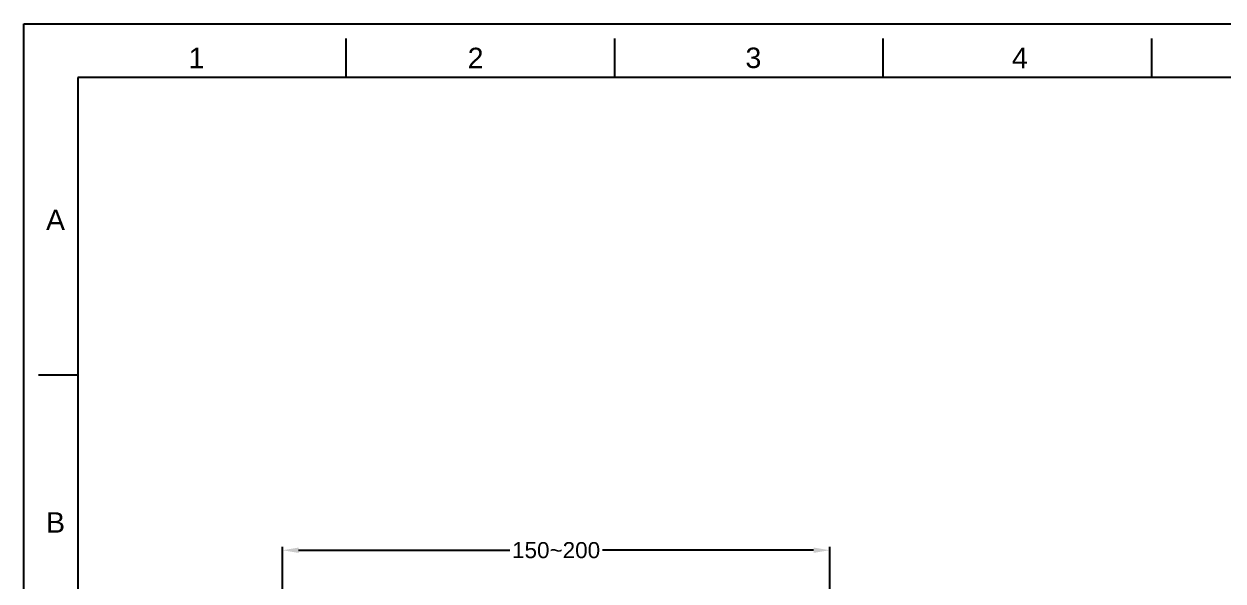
# Model space of a CAD drawing. Header units: millimetres. Extents: x 14221 to 15062, y 1145 to 1740.
# Drawn here: x 14221 to 14668.1, y 1532 to 1739.8 of the extents above; entities that cross this region are included whole.
import ezdxf

# ---------------------------------------------------------------- set-up
doc = ezdxf.new("R2010")
doc.units = ezdxf.units.MM
doc.layers.add('DIM', color=3, linetype='Continuous')
doc.layers.add('FORM', color=7, linetype='Continuous')
doc.styles.get("Standard").update_dxf_attribs({"font": 'arial.ttf'})
doc.dimstyles.new('ISO-25', dxfattribs={"dimtxt": 5, "dimasz": 5, "dimexe": 1.252, "dimexo": 0.625, "dimgap": 1, "dimtad": 1, "dimtoh": 1, "dimdec": 1, "dimdsep": 46, "dimtxsty": 'Standard', "dimcen": 0, "dimclrd": 3, "dimclre": 3, "dimclrt": 4, "dimadec": 0, "dimazin": 0, "dimtfac": 1, "dimtdec": 1, "dimtmove": 0, "dimatfit": 3, "dimfxl": 1, "dimarcsym": 0})

# ---------------------------------------------------------------- blocks, each defined once
blk = doc.blocks.new('*D50')
at = {"layer": 'Defpoints', "color": 0, "transparency": 16777216}
for p in [(14521.41, 1543.5), (14317.4, 1526.07), (14521.41, 1526.07)]:
    blk.add_point(p, dxfattribs=at)
at = {"layer": 'DIM', "color": 3, "lineweight": -2, "transparency": 16777216}
for p, q in [((14317.4, 1526.69), (14317.4, 1544.75)), ((14323.4, 1543.5), (14402.13, 1543.5)), ((14515.41, 1543.5), (14436.68, 1543.5)), ((14521.41, 1526.69), (14521.41, 1544.75))]:
    blk.add_line(p, q, dxfattribs=at)
at = {"layer": 'DIM', "color": 3, "transparency": 16777216}
for points in [[(14323.4, 1544.5), (14323.4, 1542.5), (14317.4, 1543.5)], [(14515.41, 1544.5), (14515.41, 1542.5), (14521.41, 1543.5)]]:
    blk.add_solid(points, dxfattribs=at)
at = {"layer": 'DIM', "color": 4, "transparency": 16777216, "insert": (14419.4, 1543.5), "char_height": 6, "attachment_point": 5}
blk.add_mtext('150~200', dxfattribs=at)

msp = doc.modelspace()

# ---------------------------------------------------------------- linework, layer by layer
at = {"layer": 'FORM', "color": 7, "linetype": 'Continuous'}
for p, q in [((14221.02, 1145.05), (14221.02, 1739.76)), ((14221.02, 1739.76), (15062.02, 1739.76)), ((14341.16, 1719.74), (14341.16, 1734.29)), ((14441.28, 1719.74), (14441.28, 1734.29)), ((14541.4, 1719.74), (14541.4, 1734.29)), ((14641.52, 1719.74), (14641.52, 1734.29)), ((14241.04, 1719.74), (14241.04, 1165.08)), ((15041.99, 1719.74), (14241.04, 1719.74)), ((14241.04, 1608.81), (14226.49, 1608.81))]:
    msp.add_line(p, q, dxfattribs=at)

# ---------------------------------------------------------------- texts
at = {"layer": 'FORM', "color": 7, "linetype": 'Continuous', "char_height": 7.63, "attachment_point": 5}
for s, insert in [('1', (14285.32, 1727.08)), ('2', (14389.4, 1727.08)), ('3', (14492.96, 1727.08)), ('4', (14592.31, 1727.08))]:
    msp.add_mtext_dynamic_manual_height_columns(s, width=50.0595, gutter_width=12.51, heights=[0], dxfattribs=dict(at, insert=insert))
at = {"layer": 'FORM', "char_height": 7.63, "attachment_point": 5}
for s, insert in [('A', (14232.78, 1666.68)), ('B', (14232.78, 1553.85))]:
    msp.add_mtext_dynamic_manual_height_columns(s, width=10.0119, gutter_width=12.51, heights=[0], dxfattribs=dict(at, insert=insert))

# ---------------------------------------------------------------- dimensions: what is measured, and where the dimension line sits
at = {"layer": 'DIM'}
dim = msp.add_linear_dim(base=(14521.41, 1543.5), p1=(14317.4, 1526.07), p2=(14521.41, 1526.07), text='150~200', dimstyle='ISO-25', override={"dimtxt": 6, "dimasz": 6, "dimgap": 1.5, "dimtih": 1, "dimtmove": 2}, dxfattribs=at)
dim.commit()
dim.dimension.update_dxf_attribs({"geometry": '*D50', "text_midpoint": (14419.4, 1543.5), "dimtype": 160})

doc.saveas('drawing.dxf')
